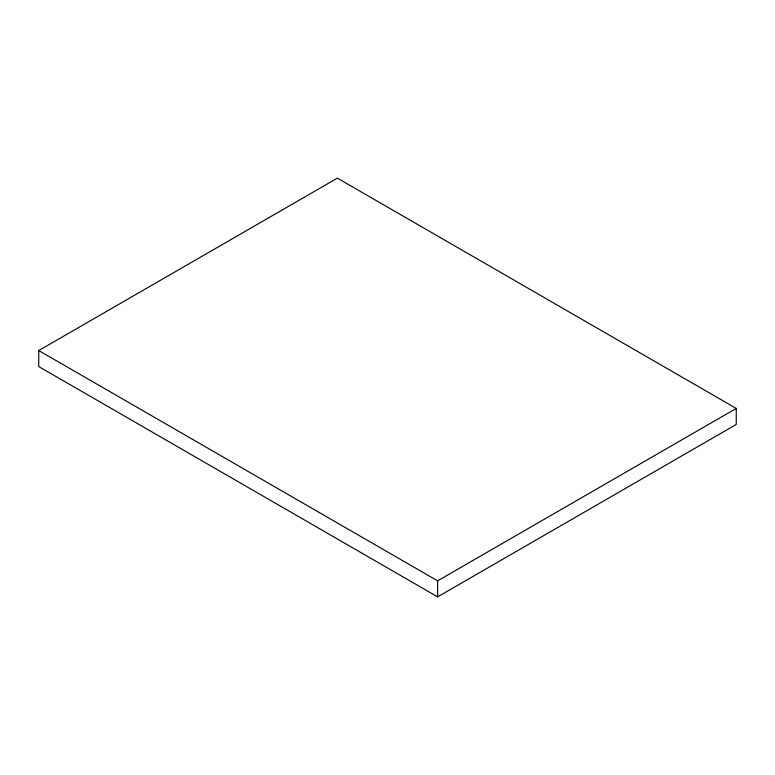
<?xml version="1.0" encoding="UTF-8"?>
<svg xmlns="http://www.w3.org/2000/svg" width="775" height="775" viewBox="0 0 775 775"><rect width="100%" height="100%" fill="white"/><g stroke="black" fill="none" stroke-linecap="round" stroke-linejoin="round"><path stroke-width="1.16" d="M38.75 350.552L337.377 178.143L736.25 408.435L736.25 424.448L437.623 596.857L38.75 366.565L38.75 350.552L437.623 580.843L736.25 408.435M437.623 580.843L437.623 596.857"/></g></svg>
